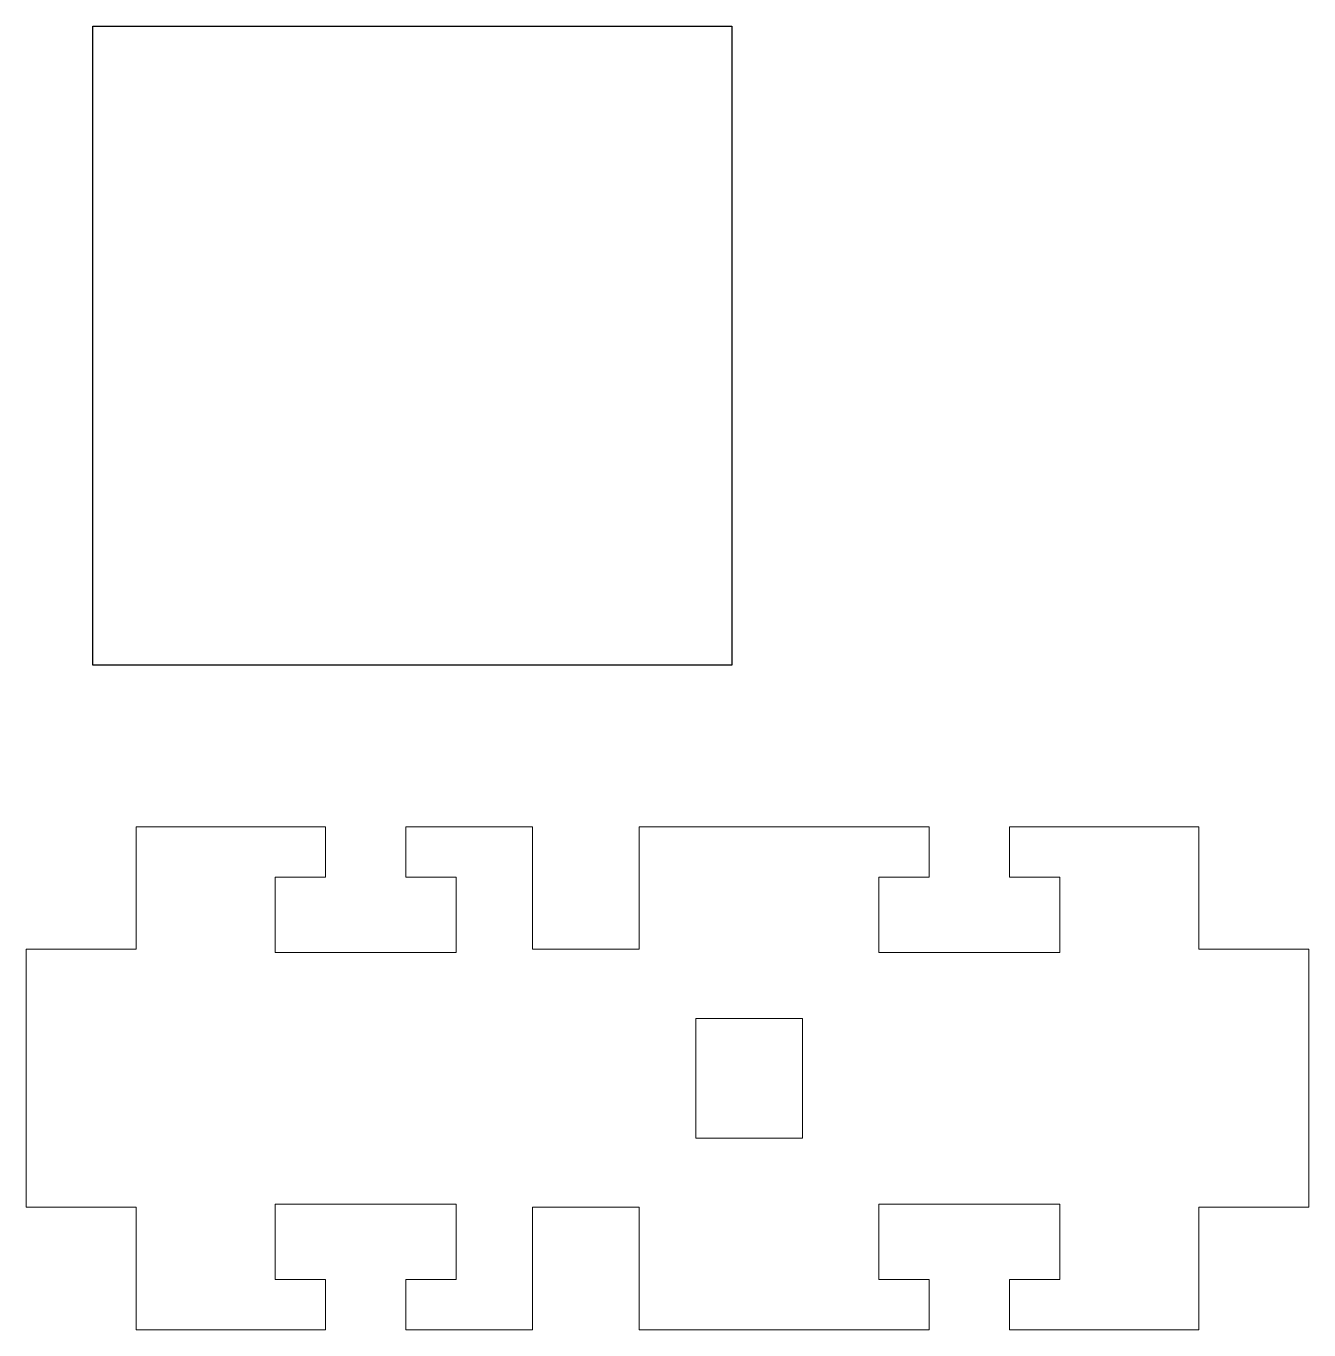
# Model space of a CAD drawing. Header units: millimetres. Extents: x -4.4 to 46.6, y 0 to 51.8.
import ezdxf

# ---------------------------------------------------------------- set-up
doc = ezdxf.new("R2010")
doc.units = ezdxf.units.MM

msp = doc.modelspace()

# ---------------------------------------------------------------- linework, layer by layer
at = {"color": 7, "linetype": 'Continuous', "lineweight": 15}
for p, q in [((0, 20), (0, 15.127)), ((7.527, 20), (0, 20)), ((7.527, 18), (7.527, 20)), ((10.727, 20), (10.727, 18)), ((15.758, 20), (10.727, 20)), ((15.758, 15.127), (15.758, 20)), ((20.004, 20), (20.004, 15.127)), ((31.527, 20), (20.004, 20)), ((31.527, 18), (31.527, 20)), ((34.727, 20), (34.727, 18)), ((42.254, 20), (34.727, 20)), ((42.254, 15.127), (42.254, 20)), ((5.527, 18), (7.527, 18)), ((5.527, 15), (5.527, 18)), ((10.727, 18), (12.727, 18)), ((12.727, 18), (12.727, 15)), ((29.527, 18), (31.527, 18)), ((29.527, 15), (29.527, 18)), ((34.727, 18), (36.727, 18)), ((36.727, 18), (36.727, 15)), ((-4.373, 15.127), (-4.373, 4.873)), ((0, 15.127), (-4.373, 15.127)), ((20.004, 15.127), (15.758, 15.127)), ((46.627, 15.127), (42.254, 15.127)), ((46.627, 4.873), (46.627, 15.127)), ((12.727, 15), (5.527, 15)), ((36.727, 15), (29.527, 15)), ((26.496, 12.373), (22.25, 12.373)), ((22.25, 12.373), (22.25, 7.627)), ((26.496, 7.627), (26.496, 12.373)), ((22.25, 7.627), (26.496, 7.627)), ((-4.373, 4.873), (0, 4.873)), ((0, 4.873), (0, 0)), ((5.527, 5), (12.727, 5)), ((5.527, 2), (5.527, 5)), ((12.727, 5), (12.727, 2)), ((15.758, 4.873), (20.004, 4.873)), ((15.758, 0), (15.758, 4.873)), ((20.004, 4.873), (20.004, 0)), ((29.527, 5), (36.727, 5)), ((29.527, 2), (29.527, 5)), ((36.727, 5), (36.727, 2)), ((42.254, 4.873), (46.627, 4.873)), ((42.254, 0), (42.254, 4.873)), ((7.527, 2), (5.527, 2)), ((7.527, 0), (7.527, 2)), ((10.727, 2), (10.727, 0)), ((12.727, 2), (10.727, 2)), ((31.527, 2), (29.527, 2)), ((31.527, 0), (31.527, 2)), ((34.727, 2), (34.727, 0)), ((36.727, 2), (34.727, 2)), ((0, 0), (7.527, 0)), ((10.727, 0), (15.758, 0)), ((20.004, 0), (31.527, 0)), ((34.727, 0), (42.254, 0))]:
    msp.add_line(p, q, dxfattribs=at)
msp.add_lwpolyline([(-1.722, 26.42), (-1.722, 51.82), (23.678, 51.82), (23.678, 26.42)], close=True)

doc.saveas('drawing.dxf')
